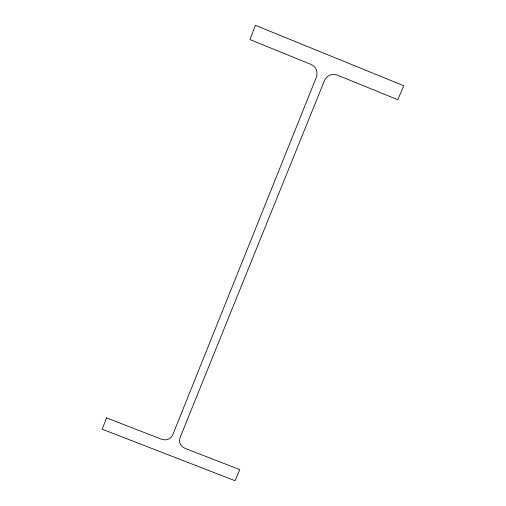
<?xml version="1.0" encoding="UTF-8"?>
<svg xmlns="http://www.w3.org/2000/svg" width="506" height="506" viewBox="0 0 506 506"><rect width="100%" height="100%" fill="white"/><g stroke="black" fill="none" stroke-linecap="round" stroke-linejoin="round"><path stroke-width="0.76" d="M106.538 417.886L102.237 429.227L235.024 480.7L239.768 469.6L185.114 448.386A8.729 8.14 15 0 1 180.047 437.696L324.39 80.745A10.063 9.696 -67.2 0 1 337.179 75.046L397.805 99.714L403.763 85.773L255.372 25.3L249.958 39.569L311.038 64.414A10.076 9.715 -73.1 0 1 316.294 77.45L172.717 434.85A8.741 8.153 17.8 0 1 161.559 439.24L106.538 417.886"/></g></svg>
